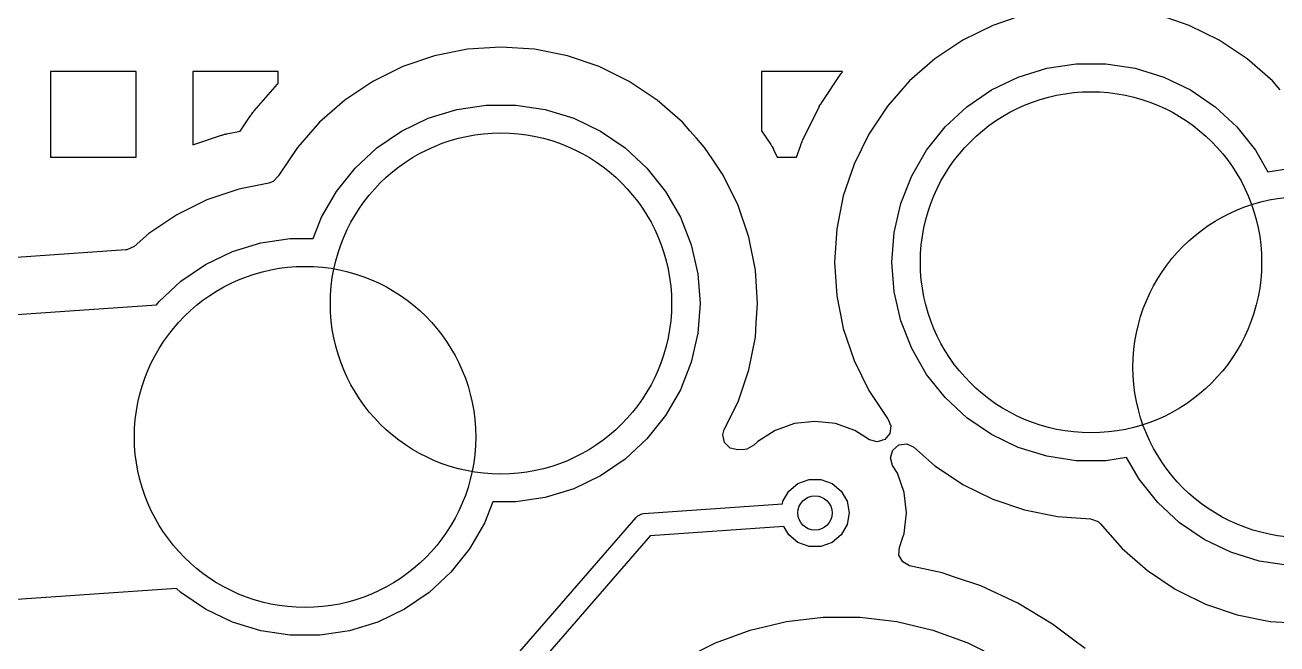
# Model space of a CAD drawing. Extents: x 2.49 to 8.57, y -5.87 to -1.87.
# Drawn here: x 4.3084 to 4.7417, y -3.8993 to -3.685 of the extents above; entities that cross this region are included whole.
import ezdxf

# ---------------------------------------------------------------- set-up
doc = ezdxf.new("R2010")
doc.units = 0
doc.header["$MEASUREMENT"] = 0
doc.layers.add('BLACK', color=7, linetype='CONTINUOUS')

msp = doc.modelspace()

# ---------------------------------------------------------------- linework, layer by layer
at = {"layer": 'BLACK', "linetype": 'CONTINUOUS'}
for p, q in [((4.6544, -3.68136), (4.6434, -3.68509)), ((4.71136, -3.68509), (4.70077, -3.6815)), ((4.6434, -3.68509), (4.63298, -3.69023)), ((4.72178, -3.69023), (4.71136, -3.68509)), ((4.63298, -3.69023), (4.62333, -3.69668)), ((4.73143, -3.69668), (4.72178, -3.69023)), ((4.72178, -3.69023), (4.72178, -3.69023)), ((4.45017, -3.69564), (4.43917, -3.69937)), ((4.46156, -3.69337), (4.45017, -3.69564)), ((4.45017, -3.69564), (4.45017, -3.69564)), ((4.47315, -3.69261), (4.46156, -3.69337)), ((4.46156, -3.69337), (4.46156, -3.69337)), ((4.46156, -3.69337), (4.46156, -3.69337)), ((4.46156, -3.69337), (4.46156, -3.69337)), ((4.46156, -3.69337), (4.46156, -3.69337)), ((4.48474, -3.69337), (4.47315, -3.69261)), ((4.47315, -3.69261), (4.47315, -3.69261)), ((4.49613, -3.69564), (4.48474, -3.69337)), ((4.48474, -3.69337), (4.48474, -3.69337)), ((4.48474, -3.69337), (4.48474, -3.69337)), ((4.49613, -3.69564), (4.49613, -3.69564)), ((4.50713, -3.69937), (4.49614, -3.69564)), ((4.49614, -3.69564), (4.49613, -3.69564)), ((4.43917, -3.69937), (4.42876, -3.70451)), ((4.51755, -3.70451), (4.50713, -3.69937)), ((4.62333, -3.69668), (4.61459, -3.70434)), ((4.65221, -3.70299), (4.66205, -3.69995)), ((4.66205, -3.69995), (4.67223, -3.69842)), ((4.67223, -3.69842), (4.68253, -3.69842)), ((4.68253, -3.69842), (4.69271, -3.69995)), ((4.69271, -3.69995), (4.70255, -3.70299)), ((4.74017, -3.70434), (4.73143, -3.69668)), ((4.34686, -3.7011), (4.31725, -3.7011)), ((4.31725, -3.7011), (4.31725, -3.73071)), ((4.34686, -3.72651), (4.34686, -3.7011)), ((4.39607, -3.7011), (4.36646, -3.7011)), ((4.36646, -3.7011), (4.36646, -3.72651)), ((4.39607, -3.7052), (4.39607, -3.7011)), ((4.42876, -3.70451), (4.4191, -3.71096)), ((4.52721, -3.71096), (4.51755, -3.70451)), ((4.51755, -3.70451), (4.51755, -3.70451)), ((4.59141, -3.7011), (4.56331, -3.7011)), ((4.56331, -3.7011), (4.56331, -3.72157)), ((4.584, -3.7121), (4.59081, -3.70191)), ((4.59081, -3.70191), (4.5909, -3.70178)), ((4.5909, -3.70178), (4.59109, -3.70152)), ((4.59109, -3.70152), (4.59119, -3.70139)), ((4.59119, -3.70139), (4.59141, -3.7011)), ((4.61459, -3.70434), (4.60694, -3.71307)), ((4.64293, -3.70746), (4.65221, -3.70299)), ((4.70255, -3.70299), (4.71183, -3.70746)), ((4.74286, -3.70741), (4.74017, -3.70434)), ((4.38776, -3.71467), (4.39584, -3.70545)), ((4.39584, -3.70545), (4.39595, -3.70533)), ((4.39595, -3.70533), (4.39607, -3.7052)), ((4.63442, -3.71326), (4.64293, -3.70746)), ((4.71183, -3.70746), (4.72034, -3.71326)), ((4.4191, -3.71096), (4.41037, -3.71862)), ((4.45782, -3.71424), (4.46801, -3.7127)), ((4.46801, -3.7127), (4.4783, -3.7127)), ((4.4783, -3.7127), (4.48848, -3.71424)), ((4.53594, -3.71862), (4.52721, -3.71096)), ((4.58311, -3.71363), (4.58327, -3.71334)), ((4.58327, -3.71334), (4.58334, -3.7132)), ((4.58334, -3.7132), (4.58366, -3.71265)), ((4.58366, -3.71265), (4.58375, -3.71251)), ((4.58375, -3.71251), (4.58392, -3.71224)), ((4.58392, -3.71224), (4.584, -3.7121)), ((4.60694, -3.71307), (4.60048, -3.72273)), ((4.62687, -3.72026), (4.63442, -3.71326)), ((4.72034, -3.71326), (4.72789, -3.72026)), ((4.38289, -3.72172), (4.38659, -3.71619)), ((4.38659, -3.71619), (4.38668, -3.71606)), ((4.38668, -3.71606), (4.38686, -3.7158)), ((4.38686, -3.7158), (4.38696, -3.71567)), ((4.38696, -3.71567), (4.38735, -3.71516)), ((4.38735, -3.71516), (4.38745, -3.71504)), ((4.38745, -3.71504), (4.38765, -3.71479)), ((4.38765, -3.71479), (4.38776, -3.71467)), ((4.4387, -3.72174), (4.44798, -3.71727)), ((4.44798, -3.71727), (4.45782, -3.71424)), ((4.48848, -3.71424), (4.49832, -3.71727)), ((4.49832, -3.71727), (4.5076, -3.72174)), ((4.57762, -3.72476), (4.58304, -3.71377)), ((4.58304, -3.71377), (4.58311, -3.71363)), ((4.37822, -3.72265), (4.38289, -3.72172)), ((4.41037, -3.71862), (4.40271, -3.72735)), ((4.4302, -3.72754), (4.4387, -3.72174)), ((4.5076, -3.72174), (4.51611, -3.72754)), ((4.53853, -3.72157), (4.53594, -3.71862)), ((4.54077, -3.72413), (4.53853, -3.72157)), ((4.56331, -3.72157), (4.56653, -3.72638)), ((4.62045, -3.72831), (4.62687, -3.72026)), ((4.72789, -3.72026), (4.73431, -3.72831)), ((4.34686, -3.73071), (4.34686, -3.72651)), ((4.36646, -3.72651), (4.37636, -3.72315)), ((4.37636, -3.72315), (4.37652, -3.7231)), ((4.37652, -3.7231), (4.37683, -3.72301)), ((4.37683, -3.72301), (4.37698, -3.72296)), ((4.37698, -3.72296), (4.3776, -3.7228)), ((4.3776, -3.7228), (4.37775, -3.72276)), ((4.37775, -3.72276), (4.37807, -3.72269)), ((4.37807, -3.72269), (4.37822, -3.72265)), ((4.5436, -3.72735), (4.54077, -3.72413)), ((4.56653, -3.72638), (4.56662, -3.72652)), ((4.56662, -3.72652), (4.56679, -3.72679)), ((4.57547, -3.73071), (4.57688, -3.72654)), ((4.57688, -3.72654), (4.57694, -3.72639)), ((4.57694, -3.72639), (4.57705, -3.72609)), ((4.57705, -3.72609), (4.57711, -3.72594)), ((4.57711, -3.72594), (4.57735, -3.72535)), ((4.57735, -3.72535), (4.57742, -3.7252)), ((4.57742, -3.7252), (4.57755, -3.72491)), ((4.57755, -3.72491), (4.57762, -3.72476)), ((4.60048, -3.72273), (4.59535, -3.73315)), ((4.31725, -3.73071), (4.34686, -3.73071)), ((4.40271, -3.72735), (4.39626, -3.73701)), ((4.42265, -3.73454), (4.4302, -3.72754)), ((4.51611, -3.72754), (4.52366, -3.73454)), ((4.54633, -3.73145), (4.5436, -3.72735)), ((4.56679, -3.72679), (4.56687, -3.72693)), ((4.56687, -3.72693), (4.56719, -3.72749)), ((4.56719, -3.72749), (4.56727, -3.72762)), ((4.56727, -3.72762), (4.56742, -3.72791)), ((4.56742, -3.72791), (4.56749, -3.72805)), ((4.56749, -3.72805), (4.5688, -3.73071)), ((4.5688, -3.73071), (4.57547, -3.73071)), ((4.6153, -3.73723), (4.62045, -3.72831)), ((4.73431, -3.72831), (4.73863, -3.7358)), ((4.41623, -3.74259), (4.42265, -3.73454)), ((4.52366, -3.73454), (4.53008, -3.74259)), ((4.54978, -3.73661), (4.54633, -3.73145)), ((4.59535, -3.73315), (4.59161, -3.74414)), ((4.73863, -3.7358), (4.74581, -3.73471)), ((4.39434, -3.73914), (4.39278, -3.73975)), ((4.39618, -3.73715), (4.39434, -3.73914)), ((4.3962, -3.73712), (4.39618, -3.73715)), ((4.39618, -3.73715), (4.39618, -3.73715)), ((4.39618, -3.73715), (4.39618, -3.73715)), ((4.39626, -3.73701), (4.3962, -3.73712)), ((4.39626, -3.73701), (4.39626, -3.73701)), ((4.55005, -3.73701), (4.54978, -3.73661)), ((4.55519, -3.74743), (4.55005, -3.73701)), ((4.61154, -3.74682), (4.6153, -3.73723)), ((4.38236, -3.74182), (4.37136, -3.74555)), ((4.39278, -3.73975), (4.38236, -3.74182)), ((4.38236, -3.74182), (4.38236, -3.74182)), ((4.41108, -3.75151), (4.41623, -3.74259)), ((4.53008, -3.74259), (4.53523, -3.75151)), ((4.37136, -3.74555), (4.36095, -3.75069)), ((4.55892, -3.75842), (4.55519, -3.74743)), ((4.59161, -3.74414), (4.58935, -3.75553)), ((4.59161, -3.74414), (4.59161, -3.74414)), ((4.60925, -3.75686), (4.61154, -3.74682)), ((4.36095, -3.75069), (4.35129, -3.75714)), ((4.40819, -3.75888), (4.41108, -3.75151)), ((4.53523, -3.75151), (4.53899, -3.7611)), ((4.58935, -3.75554), (4.58859, -3.76712)), ((4.58935, -3.75553), (4.58935, -3.75554)), ((4.60848, -3.76713), (4.60925, -3.75686)), ((4.35129, -3.75714), (4.34616, -3.76164)), ((4.38017, -3.76345), (4.39001, -3.76042)), ((4.39001, -3.76042), (4.4002, -3.75888)), ((4.4002, -3.75888), (4.40819, -3.75888)), ((4.53899, -3.7611), (4.54128, -3.77114)), ((4.56119, -3.76982), (4.55892, -3.75842)), ((4.34328, -3.76284), (4.21398, -3.77188)), ((4.34367, -3.7628), (4.34328, -3.76284)), ((4.34616, -3.76164), (4.34367, -3.7628)), ((4.3709, -3.76792), (4.38017, -3.76345)), ((4.36239, -3.77372), (4.3709, -3.76792)), ((4.56195, -3.78141), (4.56119, -3.76982)), ((4.56119, -3.76982), (4.56119, -3.76982)), ((4.58859, -3.76712), (4.58859, -3.76713)), ((4.58859, -3.76713), (4.58935, -3.77871)), ((4.60925, -3.77739), (4.60848, -3.76713)), ((4.35484, -3.78072), (4.36239, -3.77372)), ((4.54128, -3.77114), (4.54205, -3.78141)), ((4.61154, -3.78743), (4.60925, -3.77739)), ((4.21732, -3.7914), (4.35394, -3.78185)), ((4.35394, -3.78185), (4.35484, -3.78072)), ((4.54205, -3.78141), (4.54128, -3.79167)), ((4.56151, -3.78809), (4.56195, -3.78141)), ((4.56195, -3.78141), (4.56195, -3.78141)), ((4.58935, -3.77871), (4.58935, -3.77871)), ((4.58935, -3.77871), (4.58935, -3.77871)), ((4.58935, -3.77871), (4.59135, -3.78878)), ((4.56119, -3.793), (4.56151, -3.78809)), ((4.59135, -3.78878), (4.59161, -3.79011)), ((4.59161, -3.79011), (4.59161, -3.79011)), ((4.59161, -3.79011), (4.59535, -3.8011)), ((4.6153, -3.79702), (4.61154, -3.78743)), ((4.54128, -3.79167), (4.53899, -3.80171)), ((4.55892, -3.80439), (4.56119, -3.793)), ((4.62045, -3.80594), (4.6153, -3.79702)), ((4.53899, -3.80171), (4.53523, -3.8113)), ((4.55519, -3.81539), (4.55892, -3.80439)), ((4.59535, -3.8011), (4.60048, -3.81152)), ((4.62687, -3.81399), (4.62045, -3.80594)), ((4.53523, -3.8113), (4.53008, -3.82022)), ((4.60048, -3.81152), (4.60048, -3.81152)), ((4.60048, -3.81152), (4.60694, -3.82118)), ((4.55042, -3.82506), (4.55519, -3.81539)), ((4.63442, -3.82099), (4.62687, -3.81399)), ((4.53008, -3.82022), (4.52366, -3.82827)), ((4.60694, -3.82118), (4.60697, -3.82121)), ((4.60697, -3.82121), (4.60697, -3.82122)), ((4.60697, -3.82122), (4.60703, -3.82131)), ((4.60703, -3.82131), (4.60702, -3.82132)), ((4.60702, -3.82132), (4.60812, -3.82371)), ((4.64293, -3.82679), (4.63442, -3.82099)), ((4.54992, -3.82687), (4.55042, -3.82506)), ((4.56806, -3.82535), (4.56205, -3.82913)), ((4.57476, -3.823), (4.56806, -3.82535)), ((4.58182, -3.82221), (4.57476, -3.823)), ((4.57476, -3.823), (4.57476, -3.823)), ((4.58888, -3.823), (4.58182, -3.82221)), ((4.58182, -3.82221), (4.58182, -3.82221)), ((4.59558, -3.82535), (4.58888, -3.823)), ((4.58888, -3.823), (4.58888, -3.823)), ((4.6007, -3.82857), (4.59558, -3.82535)), ((4.60812, -3.82371), (4.60775, -3.82643)), ((4.52366, -3.82827), (4.51611, -3.83527)), ((4.55051, -3.82955), (4.54992, -3.82687)), ((4.55245, -3.8315), (4.55051, -3.82955)), ((4.56067, -3.8305), (4.55826, -3.83182)), ((4.56205, -3.82913), (4.56067, -3.8305)), ((4.56205, -3.82913), (4.56205, -3.82913)), ((4.60332, -3.82931), (4.6007, -3.82857)), ((4.60596, -3.82852), (4.60332, -3.82931)), ((4.60775, -3.82643), (4.60596, -3.82852)), ((4.60874, -3.83217), (4.61084, -3.83039)), ((4.61084, -3.83039), (4.61357, -3.83003)), ((4.61357, -3.83003), (4.61604, -3.83118)), ((4.65221, -3.83126), (4.64293, -3.82679)), ((4.55513, -3.83209), (4.55245, -3.8315)), ((4.55756, -3.83192), (4.55513, -3.83209)), ((4.55826, -3.83182), (4.55756, -3.83192)), ((4.60794, -3.8348), (4.60874, -3.83217)), ((4.60869, -3.83745), (4.60794, -3.8348)), ((4.61604, -3.83118), (4.62333, -3.83757)), ((4.66205, -3.8343), (4.65221, -3.83126)), ((4.67223, -3.83583), (4.66205, -3.8343)), ((4.68971, -3.83475), (4.68253, -3.83583)), ((4.69403, -3.84223), (4.68971, -3.83475)), ((4.51611, -3.83527), (4.5076, -3.84107)), ((4.6104, -3.84016), (4.60869, -3.83745)), ((4.62333, -3.83757), (4.63115, -3.8428)), ((4.68253, -3.83583), (4.67223, -3.83583)), ((4.5076, -3.84107), (4.49832, -3.84554)), ((4.57592, -3.8437), (4.57977, -3.84229)), ((4.57977, -3.84229), (4.58387, -3.84229)), ((4.58387, -3.84229), (4.58773, -3.8437)), ((4.61274, -3.84687), (4.6104, -3.84016)), ((4.63115, -3.8428), (4.63298, -3.84402)), ((4.70045, -3.85028), (4.69403, -3.84223)), ((4.49832, -3.84554), (4.48848, -3.84858)), ((4.57072, -3.84989), (4.57277, -3.84633)), ((4.57277, -3.84633), (4.57592, -3.8437)), ((4.58773, -3.8437), (4.59087, -3.84633)), ((4.59087, -3.84633), (4.59292, -3.84989)), ((4.61354, -3.85392), (4.61274, -3.84687)), ((4.61274, -3.84687), (4.61274, -3.84687)), ((4.63298, -3.84402), (4.6434, -3.84916)), ((4.47031, -3.85011), (4.46742, -3.85748)), ((4.4783, -3.85011), (4.47031, -3.85011)), ((4.48848, -3.84858), (4.4783, -3.85011)), ((4.52264, -3.85412), (4.57057, -3.85077)), ((4.57057, -3.85077), (4.57072, -3.84989)), ((4.59292, -3.84989), (4.59363, -3.85392)), ((4.6434, -3.84916), (4.6544, -3.85289)), ((4.708, -3.85729), (4.70045, -3.85028)), ((4.43261, -3.95592), (4.51994, -3.85546)), ((4.51994, -3.85546), (4.5205, -3.85493)), ((4.5205, -3.85493), (4.52187, -3.85425)), ((4.52187, -3.85425), (4.52264, -3.85412)), ((4.59363, -3.85392), (4.59292, -3.85796)), ((4.61274, -3.86098), (4.61354, -3.85393)), ((4.61354, -3.85393), (4.61354, -3.85392)), ((4.6544, -3.85289), (4.66579, -3.85516)), ((4.66579, -3.85516), (4.67724, -3.85591)), ((4.67724, -3.85591), (4.67982, -3.85685)), ((4.46742, -3.85748), (4.46227, -3.8664)), ((4.5711, -3.85862), (4.52481, -3.86186)), ((4.57277, -3.86152), (4.5711, -3.85862)), ((4.59292, -3.85796), (4.59087, -3.86152)), ((4.67982, -3.85685), (4.68059, -3.85756)), ((4.68059, -3.85756), (4.68817, -3.86621)), ((4.71651, -3.86309), (4.708, -3.85729)), ((4.52481, -3.86186), (4.43749, -3.96232)), ((4.57592, -3.86415), (4.57277, -3.86152)), ((4.57977, -3.86556), (4.57592, -3.86415)), ((4.58773, -3.86415), (4.58387, -3.86556)), ((4.59087, -3.86152), (4.58773, -3.86415)), ((4.61104, -3.86584), (4.61217, -3.86263)), ((4.61217, -3.86263), (4.61274, -3.86098)), ((4.61274, -3.86098), (4.61274, -3.86098)), ((4.72579, -3.86755), (4.71651, -3.86309)), ((4.46227, -3.8664), (4.45585, -3.87445)), ((4.58387, -3.86556), (4.57977, -3.86556)), ((4.61088, -3.86848), (4.61104, -3.86584)), ((4.61219, -3.8709), (4.61088, -3.86848)), ((4.68817, -3.86621), (4.6969, -3.87386)), ((4.73563, -3.87059), (4.72579, -3.86755)), ((4.6146, -3.87222), (4.61219, -3.8709)), ((4.62587, -3.8747), (4.6146, -3.87222)), ((4.6969, -3.87386), (4.70656, -3.88032)), ((4.74581, -3.87212), (4.73563, -3.87059)), ((4.45585, -3.87445), (4.4483, -3.88145)), ((4.6301, -3.87613), (4.62587, -3.8747)), ((4.63922, -3.8792), (4.6301, -3.87613)), ((4.36085, -3.88003), (4.22419, -3.88959)), ((4.36239, -3.88145), (4.36085, -3.88003)), ((4.3709, -3.88725), (4.36239, -3.88145)), ((4.4483, -3.88145), (4.43979, -3.88725)), ((4.63923, -3.8792), (4.63922, -3.8792)), ((4.63922, -3.8792), (4.63922, -3.8792)), ((4.65201, -3.88512), (4.63923, -3.8792)), ((4.70656, -3.88032), (4.70656, -3.88032)), ((4.70656, -3.88032), (4.70809, -3.88107)), ((4.70809, -3.88107), (4.71698, -3.88545)), ((4.66409, -3.89238), (4.65201, -3.88512)), ((4.65201, -3.88512), (4.65201, -3.88512)), ((4.65201, -3.88512), (4.65201, -3.88512)), ((4.65201, -3.88512), (4.65201, -3.88512)), ((4.71698, -3.88545), (4.72798, -3.88919)), ((4.38017, -3.89172), (4.3709, -3.88725)), ((4.43979, -3.88725), (4.43052, -3.89172)), ((4.57192, -3.89153), (4.58465, -3.89004)), ((4.58465, -3.89004), (4.59747, -3.89004)), ((4.59747, -3.89004), (4.6102, -3.89153)), ((4.72798, -3.88919), (4.73937, -3.89145)), ((4.39001, -3.89476), (4.38017, -3.89172)), ((4.4002, -3.89629), (4.39001, -3.89476)), ((4.42068, -3.89476), (4.41049, -3.89629)), ((4.43052, -3.89172), (4.42068, -3.89476)), ((4.5474, -3.89887), (4.55944, -3.89449)), ((4.55944, -3.89449), (4.57192, -3.89153)), ((4.6102, -3.89153), (4.62267, -3.89449)), ((4.62267, -3.89449), (4.63472, -3.89887)), ((4.67185, -3.89829), (4.66409, -3.89238)), ((4.73937, -3.89145), (4.73964, -3.89147)), ((4.73964, -3.89147), (4.75096, -3.89221)), ((4.41049, -3.89629), (4.4002, -3.89629)), ((4.53594, -3.90462), (4.5474, -3.89887)), ((4.63472, -3.89887), (4.64618, -3.90462)), ((4.6753, -3.90091), (4.67185, -3.89829))]:
    msp.add_line(p, q, dxfattribs=at)
at = {"layer": 'BLACK'}
for centre, radius in [((4.67738, -3.76713), 0.05906), ((4.47315, -3.78141), 0.05906), ((4.75096, -3.80342), 0.05906), ((4.40534, -3.82759), 0.05906), ((4.58182, -3.85392), 0.00591)]:
    msp.add_circle(centre, radius, dxfattribs=at)

doc.saveas('drawing.dxf')
